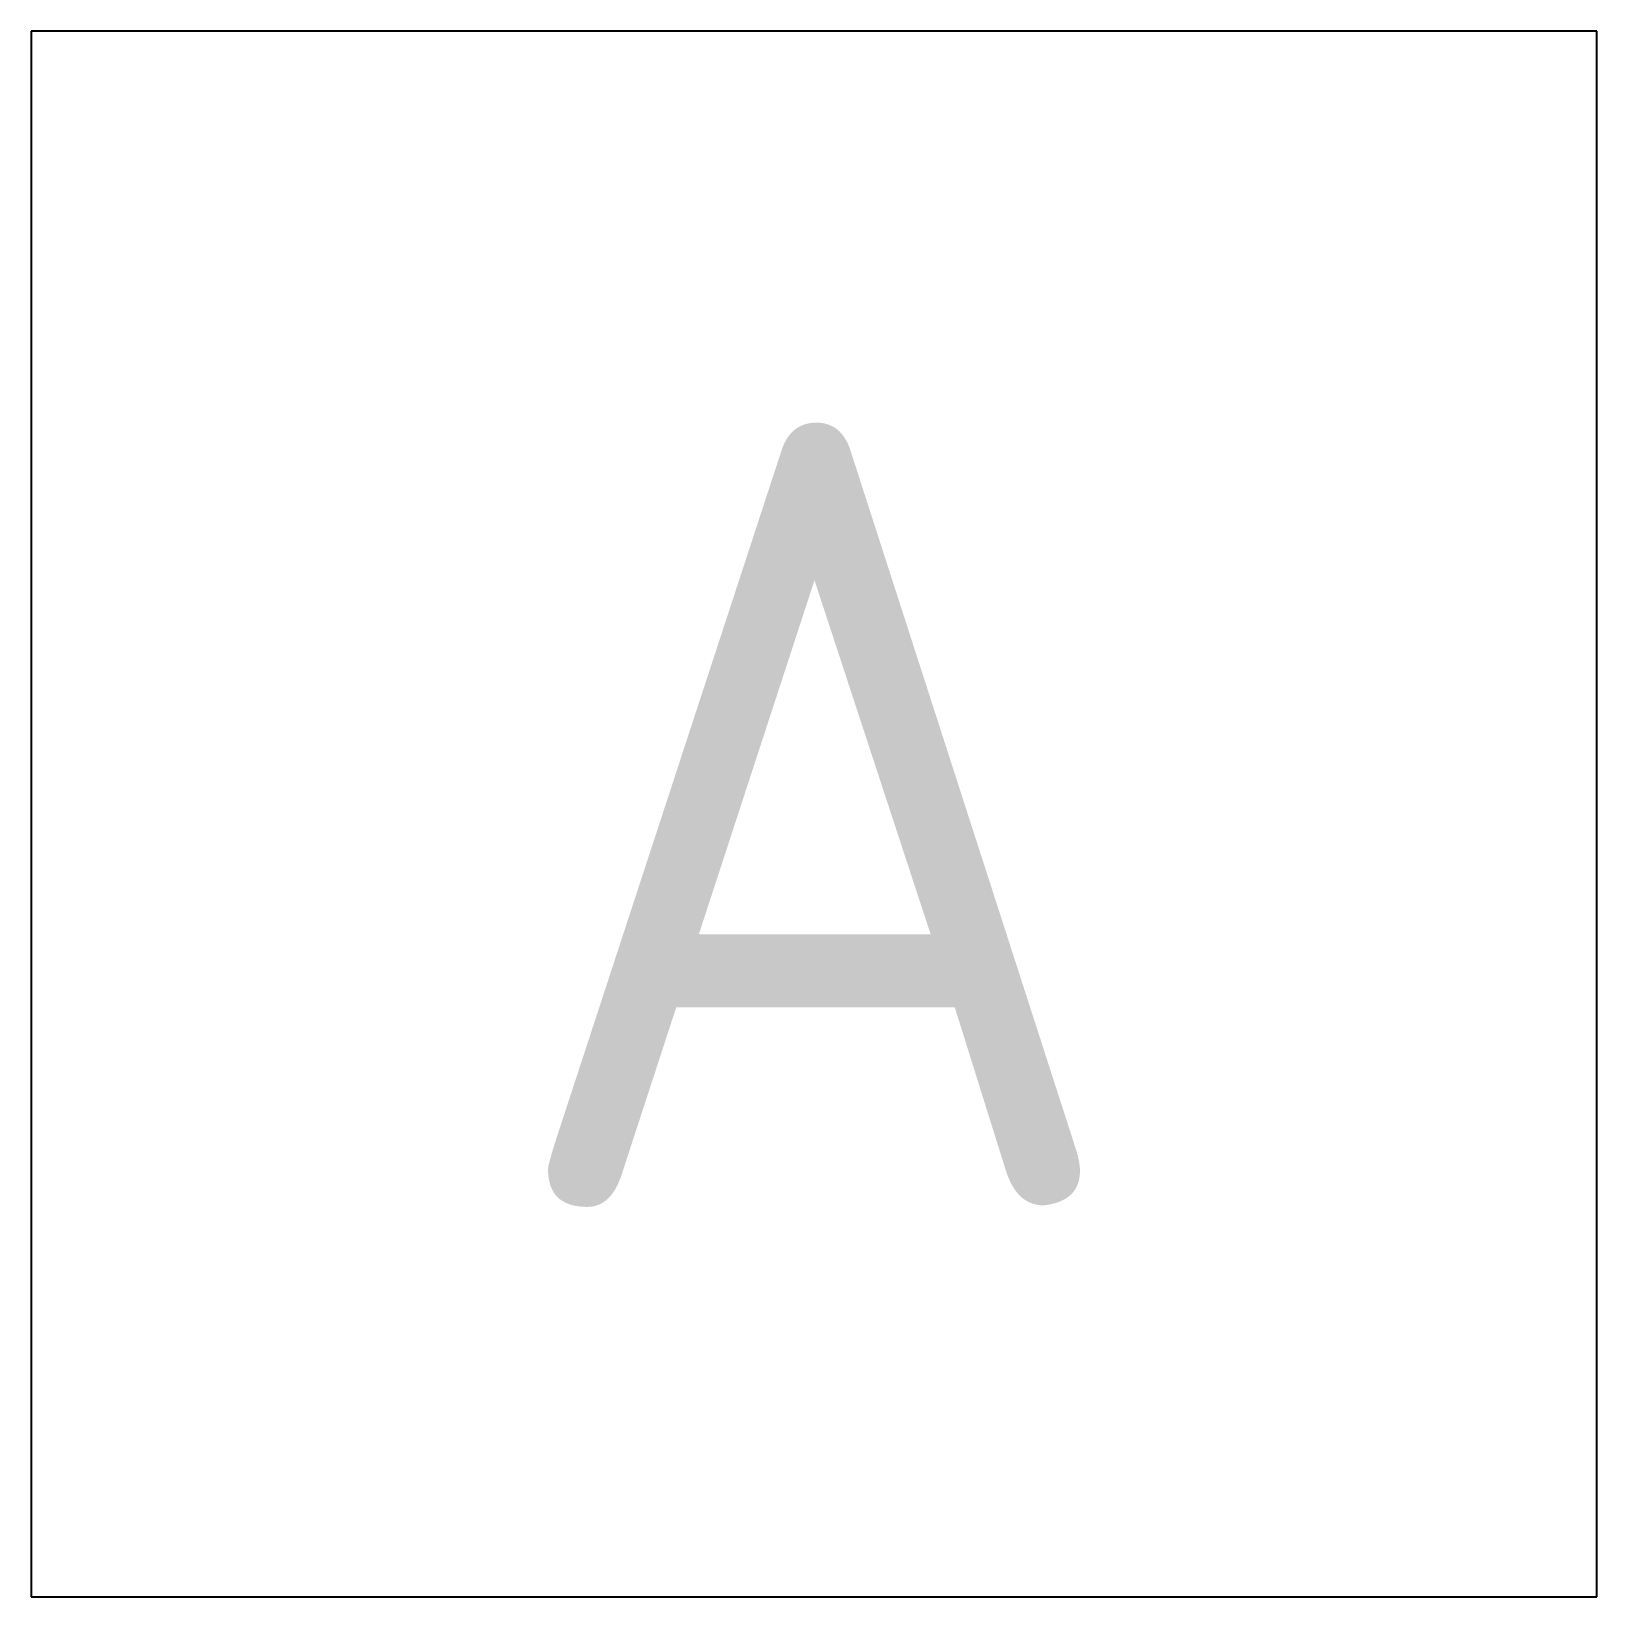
# Model space of a CAD drawing. Header units: millimetres. Extents: x 81.9 to 86.9, y 114.66 to 119.66.
import ezdxf
from ezdxf.enums import TextEntityAlignment as Align

# ---------------------------------------------------------------- set-up
doc = ezdxf.new("R2010")
doc.units = ezdxf.units.MM
doc.layers.add('00.1-SYMBOLS', color=3, linetype='Continuous')
doc.styles.add('Latin', font='isocp.shx')

msp = doc.modelspace()

# ---------------------------------------------------------------- linework, layer by layer
at = {"layer": '00.1-SYMBOLS'}
for p, q in [((81.9001, 119.6637), (81.9001, 114.6637)), ((86.9001, 119.6637), (81.9001, 119.6637)), ((86.9001, 114.6637), (86.9001, 119.6637)), ((81.9001, 114.6637), (86.9001, 114.6637))]:
    msp.add_line(p, q, dxfattribs=at)

# ---------------------------------------------------------------- texts
at = {"layer": '00.1-SYMBOLS', "color": 2, "style": 'Latin'}
msp.add_text('A', height=2.5, dxfattribs=at).set_placement((84.4001, 117.1637), align=Align.MIDDLE_CENTER)

doc.saveas('drawing.dxf')
